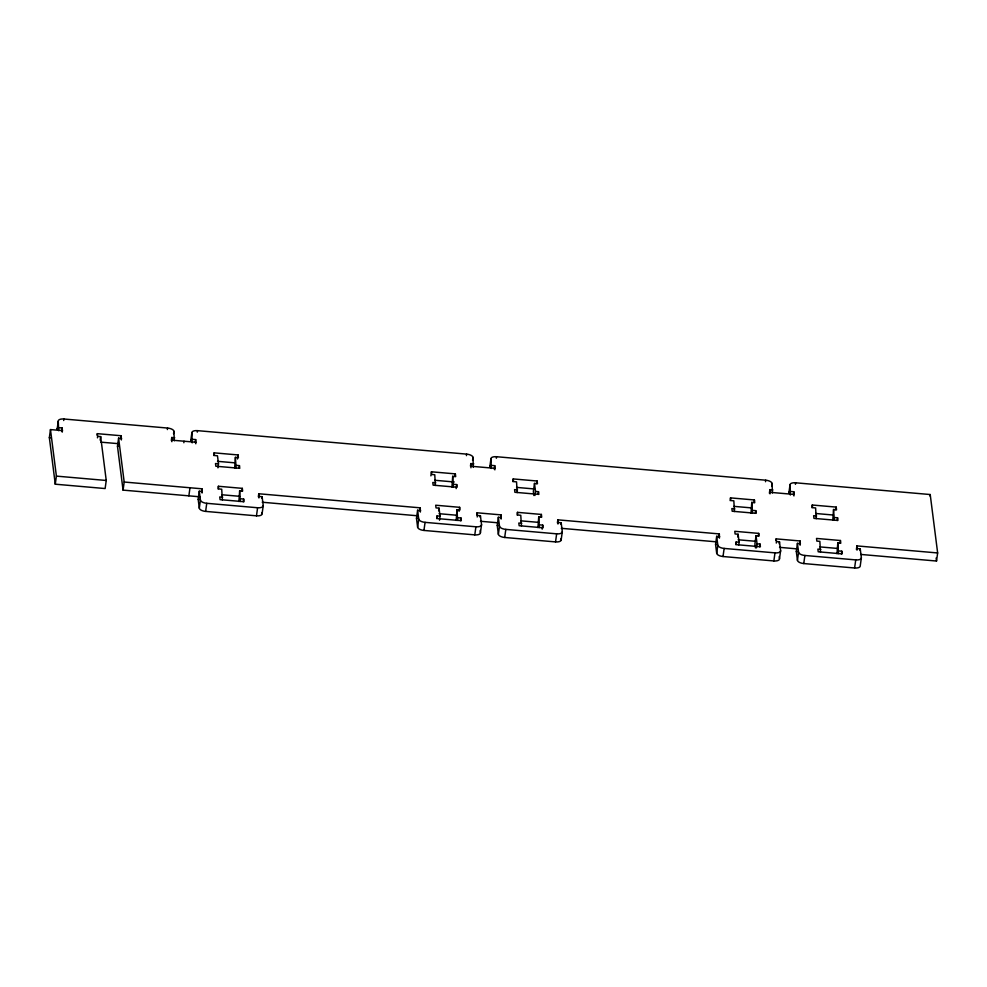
<?xml version="1.0" encoding="UTF-8"?>
<svg xmlns="http://www.w3.org/2000/svg" width="987" height="987" viewBox="0 0 987 987"><rect width="100%" height="100%" fill="white"/><g stroke="black" fill="none" stroke-linecap="round" stroke-linejoin="round"><path stroke-width="1.48" d="M121.376 439.931L121.253 435.748L97.331 433.663L97.664 436.328L100.662 436.599L106.238 480.472L105.128 488.553L55.272 484.198L49.35 437.66L50.473 429.579L62.44 430.616L62.218 432.133M174.317 440.794L173.909 431.22A6.033 2.616 7.9 0 0 167.593 428.05L63.908 419.006A6.033 2.616 7.9 0 0 58.27 421.165L57.147 429.246A6.033 2.616 7.9 0 1 58.27 427.679M58.677 430.714L58.27 421.165M61.675 430.974L62.095 427.951L59.109 427.679M63.699 420.524L63.908 419.006M55.272 484.198L56.395 476.116L50.473 429.579M97.121 435.181L97.331 433.663M97.454 437.846L97.664 436.328M100.168 440.128L100.662 436.599M200.077 496.819L123.067 490.12L117.478 446.247L118.6 438.154L121.586 438.425M120.833 438.783L121.253 435.748M123.067 490.12L124.189 482.026L118.6 438.154M167.383 429.567L167.593 428.05M171.331 440.535L171.75 437.512L174.748 437.772M171.886 441.695L171.75 437.512M173.552 433.737L173.909 431.22M183.841 442.744L184.051 441.226M473.316 467.382L472.983 457.314A6.033 2.616 7.9 0 0 466.654 454.119L197.499 430.653A6.033 2.616 7.9 0 0 191.86 432.799L190.738 440.881A6.033 2.616 7.9 0 1 192.058 439.215M192.194 442.867L191.86 432.799M195.253 442.62L195.673 439.597L192.687 439.338M197.289 432.158L197.499 430.653M195.808 443.78L195.673 439.597M188.862 495.856L189.985 487.763M420.388 512.031L420.265 507.836L258.767 493.759L259.112 496.424L262.098 496.683L263.233 505.591L262.11 513.684A6.033 2.616 7.9 0 1 256.472 515.831L205.629 511.402A6.033 2.616 7.9 0 1 199.312 508.206L198.177 499.299L199.288 491.218L202.286 491.477L202.076 492.994M199.312 508.206L200.423 500.125L199.288 491.218M201.521 491.834L201.94 488.799L124.189 482.026M205.629 511.402L206.752 503.308A6.033 2.616 7.9 0 1 200.423 500.125M213.772 455.55L214.142 452.848L238.064 454.945L238.41 457.61L235.412 457.351L234.635 468.109M217.93 467.85L218.497 463.804L217.473 455.784L214.487 455.525L214.142 452.848M218.004 488.96L218.386 486.27L242.308 488.355L242.642 491.032L239.656 490.773L238.879 501.519M222.359 499.915L221.717 489.207L218.719 488.947L218.386 486.27M236.066 468.06L235.412 457.351M237.509 458.98L238.064 454.945M239.051 468.319L239.434 465.63L236.436 465.37M240.297 501.482L239.656 490.773M241.926 491.045L242.308 488.355M243.295 501.741L243.666 499.04L240.68 498.78M258.347 496.782L258.767 493.759M256.472 515.831L257.595 507.75A6.033 2.616 7.9 0 0 263.233 505.591M258.902 497.941L259.112 496.424M261.888 498.201L262.098 496.683M501.137 519.063L501.014 514.881L477.091 512.796L477.424 515.461L480.422 515.732L481.545 524.64L480.435 532.721A6.033 2.616 7.9 0 1 474.784 534.868L423.941 530.438A6.033 2.616 7.9 0 1 417.624 527.243L416.489 518.335L417.612 510.254L420.598 510.513M417.624 527.243L418.747 519.162L417.612 510.254M419.845 510.871L420.265 507.836M430.875 475.845L431.43 471.798L455.352 473.883L455.698 476.561L452.7 476.302L451.923 487.06M423.941 530.438L425.064 522.357A6.033 2.616 7.9 0 1 418.747 519.162M435.403 485.444L434.761 474.735L431.775 474.476L431.43 471.798M436.686 518.607L437.068 515.905L440.054 516.176L439.499 520.211M438.66 510.847L439.03 508.157L436.044 507.898L435.699 505.221L459.634 507.306L459.967 509.983L456.981 509.724L456.191 520.47M453.354 487.01L452.7 476.302M454.982 476.585L455.352 473.883M456.154 488.614L456.722 484.58L453.724 484.321M457.623 520.433L456.981 509.724M466.444 455.636L466.654 454.119M459.066 511.352L459.634 507.306M460.621 520.692L460.991 518.002L457.993 517.731M470.466 466.111L470.824 463.582L473.809 463.853M470.947 467.776L470.824 463.582M472.563 460.349L472.983 457.314M476.807 514.819L477.091 512.796M477.214 516.978L477.424 515.461M474.784 534.868L475.907 526.787A6.033 2.616 7.9 0 0 481.545 524.64M480.213 517.237L480.422 515.732M772.463 492.957L772.044 483.396A6.033 2.616 7.9 0 0 765.727 480.2L496.56 456.722A6.033 2.616 7.9 0 0 490.921 458.881L489.799 466.962A6.033 2.616 7.9 0 1 491.131 465.296M491.329 468.443L490.921 458.881M494.253 469.207L494.746 465.679L491.76 465.408M496.35 458.239L496.56 456.722M494.869 469.861L494.746 465.679M719.461 538.1L719.326 533.918L557.84 519.841L558.173 522.505L561.171 522.765L562.294 531.672L561.184 539.753A6.033 2.616 7.9 0 1 555.533 541.912L504.69 537.471A6.033 2.616 7.9 0 1 498.373 534.288L497.238 525.38L498.361 517.287L501.347 517.558M498.373 534.288L499.496 526.194L498.361 517.287M500.594 517.916L501.014 514.881M504.69 537.471L505.813 529.39A6.033 2.616 7.9 0 1 499.496 526.194M512.833 481.631L513.215 478.929L537.138 481.014L537.471 483.692L534.485 483.433L533.362 491.514L533.868 495.523M517.188 492.575L516.546 481.866L513.548 481.607L513.215 478.929M517.077 515.041L517.447 512.352L541.37 514.437L541.715 517.102L538.729 516.843L537.94 527.601M521.432 525.997L520.778 515.288L517.793 515.017L517.447 512.352M534.942 495.486L535.509 491.452L534.485 483.433M536.768 483.716L537.138 481.014M538.125 494.401L538.495 491.711L535.509 491.452M539.371 527.564L538.729 516.843M540.999 517.126L541.37 514.437M542.171 529.168L542.739 525.121L539.741 524.862M557.408 522.863L557.84 519.841M555.533 541.912L556.656 533.831A6.033 2.616 7.9 0 0 562.294 531.672M557.963 524.023L558.173 522.505M560.949 524.282L561.171 522.765M800.21 545.145L800.075 540.962L776.152 538.877L776.498 541.542L779.483 541.801L780.618 550.709L779.496 558.802A6.033 2.616 7.9 0 1 773.857 560.949L723.015 556.52A6.033 2.616 7.9 0 1 716.698 553.325L715.563 544.417L716.685 536.323L719.671 536.595M716.698 553.325L717.82 545.231L716.685 536.323M718.844 537.459L719.326 533.918M730.121 500.569L730.503 497.88L754.426 499.965L754.759 502.642L751.773 502.383L750.996 513.129M723.015 556.52L724.137 548.427A6.033 2.616 7.9 0 1 717.82 545.231M734.476 511.525L733.834 500.816L730.836 500.557L730.503 497.88M735.759 544.688L736.129 541.986L739.127 542.245L738.745 544.947M737.733 536.928L738.103 534.238L735.105 533.967L734.772 531.302L758.695 533.387L759.04 536.064L756.042 535.793L754.919 543.886L755.437 547.884M752.415 513.092L751.773 502.383M754.043 502.667L754.426 499.965M755.413 513.351L755.783 510.661L752.797 510.402M756.511 547.859L757.066 543.812L756.042 535.793M765.517 481.718L765.727 480.2M758.324 536.077L758.695 533.387M759.682 546.773L760.052 544.071L757.066 543.812M769.391 493.204L769.885 489.663L772.883 489.922M770.02 493.858L769.885 489.663M771.698 485.912L772.044 483.396M775.942 540.382L776.152 538.877M776.288 543.06L776.498 541.542M773.857 560.949L774.98 552.868A6.033 2.616 7.9 0 0 780.618 550.709M779.199 543.825L779.483 541.801M860.824 554.435L936.527 561.035L937.65 552.954L930.21 494.536L795.633 482.803A6.033 2.616 7.9 0 0 789.995 484.962L788.872 493.044A6.033 2.616 7.9 0 1 790.192 491.378M790.328 495.03L789.995 484.962M793.388 494.783L793.807 491.748L790.821 491.489M795.423 484.321L795.633 482.803M793.943 495.943L793.807 491.748M937.65 552.954L856.901 545.91L857.247 548.587L860.232 548.846L861.367 557.754L860.245 565.835A6.033 2.616 7.9 0 1 854.606 567.994L803.763 563.552A6.033 2.616 7.9 0 1 797.447 560.357L796.312 551.449L797.434 543.368L800.42 543.627M797.447 560.357L798.557 552.276L797.434 543.368M799.593 544.491L800.075 540.962M803.763 563.552L804.886 555.471A6.033 2.616 7.9 0 1 798.557 552.276M811.906 507.713L812.276 505.011L836.199 507.096L836.544 509.773L833.559 509.514L832.769 520.26M816.261 518.656L815.607 507.947L812.622 507.688L812.276 505.011M820.493 552.078L819.852 541.357L816.854 541.098L816.52 538.433L840.443 540.518L840.776 543.183L837.79 542.924L837.013 553.682M834.2 520.223L833.559 509.514M835.829 509.798L836.199 507.096M837.186 520.482L837.568 517.793L834.57 517.533M838.444 553.633L837.79 542.924M840.073 543.208L840.443 540.518M841.43 553.904L841.8 551.202L838.814 550.943M856.408 549.451L856.901 545.91M854.606 567.994L855.729 559.9A6.033 2.616 7.9 0 0 861.367 557.754M857.037 550.104L857.247 548.587M860.022 550.364L860.232 548.846M930.001 496.054L930.21 494.536M172.096 440.177L196.018 442.262M471.157 466.259L495.092 468.344M770.23 492.34L794.153 494.425M49.35 437.66L50.843 437.784M100.686 442.139L118.637 443.694M117.478 446.247L118.971 446.371M217.51 461.324L235.449 462.891M434.798 480.274L454.23 481.977M516.571 487.405L534.522 488.972M733.859 506.356L751.81 507.923M815.644 513.487L833.583 515.054M218.497 463.804L215.499 463.545L215.845 466.222L239.767 468.307L239.434 465.63M435.785 482.754L432.787 482.495L433.133 485.16L457.055 487.245L456.722 484.58M517.558 489.885L514.572 489.626L514.906 492.291L538.84 494.376L538.495 491.711M734.846 508.836L731.861 508.576L732.194 511.241L756.128 513.326L755.783 510.661M816.631 515.967L813.633 515.707L813.979 518.372L837.901 520.457L837.568 517.793M56.395 476.116L106.238 480.472M221.742 494.746L239.693 496.313M439.067 513.696L457.006 515.263M520.815 520.828L538.754 522.382M738.14 539.778L756.079 541.332M819.876 546.897L837.827 548.464M222.729 497.226L219.743 496.954L220.076 499.632L244.011 501.717L243.666 499.04M521.802 523.295L518.804 523.036L519.15 525.713L543.072 527.798L542.739 525.121M820.863 549.377L817.878 549.117L818.223 551.795L842.145 553.88L841.8 551.202M262.221 502.235L417.612 515.794M480.447 521.272L498.398 522.826M561.282 528.316L716.685 541.863M779.52 547.341L797.459 548.908M198.177 499.299L199.855 499.447M416.489 518.335L417.982 518.459M497.238 525.38L498.916 525.516M715.563 544.417L717.056 544.54M796.312 551.449L797.989 551.597M206.752 503.308L257.595 507.75M425.064 522.357L475.907 526.787M505.813 529.39L556.656 533.831M724.137 548.427L774.98 552.868M804.886 555.471L855.729 559.9M936.145 558.037L936.527 561.035M779.212 556.569L779.496 558.802M760.052 544.071L760.397 546.749L736.475 544.664L736.129 541.986M738.103 534.238L739.127 542.245M561.035 538.643L561.184 539.753M480.151 530.488L480.435 532.721M460.991 518.002L461.324 520.667L437.401 518.582L437.068 515.905M439.03 508.157L440.054 516.176M261.974 512.561L262.11 513.684M201.94 488.799L202.286 491.477M62.095 427.951L62.44 430.616"/></g></svg>
